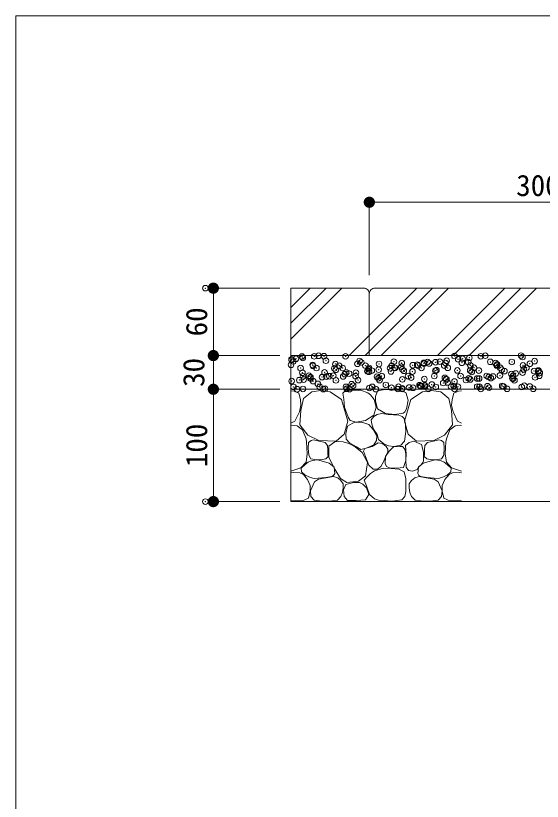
# Model space of a CAD drawing. Units: millimetres at full size, sheet at 1:10. Extents: x 170 to 2908, y 2192 to 4059.
# Drawn here: x 170 to 638, y 3305 to 4004 of the extents above; entities that cross this region are included whole.
import ezdxf
from ezdxf.enums import TextEntityAlignment as Align

# ---------------------------------------------------------------- set-up
doc = ezdxf.new("R2010")
doc.units = ezdxf.units.MM
doc.header["$LTSCALE"] = 10
doc.header["$PDMODE"] = 32
doc.header["$PDSIZE"] = 5
doc.linetypes.add('USER1', pattern=[50, 37.5, -12.5])
for name, color, linetype, lineweight in [('0_2', 1, 'Continuous', 13), ('_0-0_', 7, 'Continuous', 13), ('ハッチ', 4, 'Continuous', 13), ('寸法', 3, 'Continuous', 13), ('本体', 7, 'Continuous', 13)]:
    doc.layers.add(name, color=color, linetype=linetype, lineweight=lineweight)
doc.styles.add('ＭＳ ゴシック', font='')
doc.styles.get('ＭＳ ゴシック').set_extended_font_data('MS Gothic')

# ---------------------------------------------------------------- blocks, each defined once
blk = doc.blocks.new('filled_dot')
at = {"color": 0, "linetype": 'Continuous', "lineweight": -2, "const_width": 1.25}
blk.add_lwpolyline([(-0.625, 0, 1), (0.625, 0, 1)], format="xyb", close=True, dxfattribs=at)

msp = doc.modelspace()

# ---------------------------------------------------------------- linework, layer by layer
at = {"layer": '0_2'}
for p, q in [((484.13, 3838.14), (784.13, 3838.14)), ((484.13, 3773.14), (484.13, 3838.14)), ((345.38, 3761.66), (345.38, 3701.66)), ((404.39, 3761.66), (345.38, 3761.66)), ((345.38, 3721.66), (345.38, 3651.66)), ((404.39, 3701.66), (345.38, 3701.66)), ((404.39, 3701.66), (345.38, 3701.66)), ((404.39, 3671.66), (345.38, 3671.66)), ((345.38, 3671.66), (345.38, 3571.66)), ((404.39, 3671.66), (345.38, 3671.66)), ((404.39, 3571.66), (345.38, 3571.66))]:
    msp.add_line(p, q, dxfattribs=at)
at = {"layer": '_0-0_', "color": 6}
msp.add_lwpolyline([(2907.68, 4004.21), (169.55, 4004.21), (169.55, 2192.39), (2907.68, 2192.39)], close=True, dxfattribs=at)
at = {"layer": '_0-0_', "color": 1}
for p in [(338.29, 3761.66), (338.29, 3571.66)]:
    msp.add_point(p, dxfattribs=at)
at = {"layer": 'ハッチ', "linetype": 'USER1'}
for p, q in [((459.78, 3761.66), (414.39, 3716.26)), ((554.54, 3761.66), (494.54, 3701.66)), ((632.92, 3761.66), (572.92, 3701.66))]:
    msp.add_line(p, q, dxfattribs=at)
at = {"layer": 'ハッチ'}
for p, q in [((431.5, 3761.66), (414.39, 3744.55)), ((445.64, 3761.66), (414.39, 3730.41)), ((526.25, 3761.66), (466.25, 3701.66)), ((540.27, 3761.53), (480.39, 3701.66)), ((604.64, 3761.66), (544.64, 3701.66)), ((618.78, 3761.66), (558.78, 3701.66))]:
    msp.add_line(p, q, dxfattribs=at)
for points in [[(421.91, 3651.44), (423.31, 3657.62), (422.75, 3662.68), (421.35, 3668.29), (417.13, 3669.98), (414.28, 3670.33)], [(558.64, 3651.44), (557.24, 3657.62), (557.8, 3662.68), (559.2, 3668.29), (563.42, 3669.98), (566.27, 3670.33)], [(414.28, 3641.52), (417.98, 3643.3), (421.91, 3651.44)], [(566.27, 3641.52), (562.57, 3643.3), (558.64, 3651.44)], [(427.81, 3627.58), (424.72, 3635.44), (419.94, 3639.09), (415.17, 3639.65), (414.28, 3639.42)], [(552.74, 3627.58), (555.83, 3635.44), (560.61, 3639.09), (565.38, 3639.65), (566.27, 3639.42)], [(414.28, 3598.64), (423.31, 3601.74), (427.81, 3606.8), (428.91, 3614.24), (428.37, 3624.77), (427.81, 3627.58)], [(566.27, 3598.64), (557.24, 3601.74), (552.74, 3606.8), (551.64, 3614.24), (552.18, 3624.77), (552.74, 3627.58)], [(414.28, 3572.28), (417.71, 3572.21), (424.66, 3572.38), (430.12, 3574.85), (431.61, 3580.97), (431.61, 3586.1), (429.13, 3591.22), (425.49, 3595.68), (422.35, 3597.17), (416.39, 3597.67), (414.28, 3597.3)], [(566.27, 3572.28), (562.84, 3572.21), (555.89, 3572.38), (550.43, 3574.85), (548.94, 3580.97), (548.94, 3586.1), (551.42, 3591.22), (555.06, 3595.68), (558.2, 3597.17), (564.16, 3597.67), (566.27, 3597.3)]]:
    msp.add_lwpolyline(points, dxfattribs=at)
for points in [[(441.07, 3670.69), (432.89, 3669.25), (425.67, 3663.48), (423.26, 3652.9), (422.3, 3639.91), (429.52, 3630.78), (439.14, 3625.97), (454.54, 3625.49), (461.76, 3631.74), (465.13, 3643.28), (459.35, 3662.52), (449.25, 3669.25)], [(482.88, 3668.45), (476.57, 3670.72), (463.2, 3670.72), (460.68, 3668.2), (461.44, 3662.91), (461.94, 3655.85), (465.22, 3646.77), (466.99, 3643.75), (472.54, 3642.49), (480.86, 3644), (488.18, 3648.54), (490.19, 3655.6), (488.43, 3662.66), (485.15, 3666.69)], [(517.21, 3654.33), (518.64, 3662.04), (516.64, 3668.89), (511.5, 3670.61), (502.15, 3671.48), (496.44, 3671.26), (491.38, 3670.16), (489.62, 3665.33), (489.62, 3661.15), (491.38, 3654.12), (498.64, 3649.94), (506.77, 3649.07), (514.25, 3650.38), (515.79, 3651.7)], [(539.48, 3670.69), (547.66, 3669.25), (554.88, 3663.48), (557.29, 3652.9), (558.25, 3639.91), (551.03, 3630.78), (541.41, 3625.97), (526.01, 3625.49), (518.79, 3631.74), (515.42, 3643.28), (521.2, 3662.52), (531.3, 3669.25)], [(516.33, 3640.61), (515.15, 3645.52), (513.38, 3647.48), (510.44, 3648.66), (501.02, 3649.05), (496.9, 3649.64), (494.93, 3650.23), (491.01, 3649.05), (488.06, 3647.48), (485.71, 3644.54), (486.49, 3640.61), (487.87, 3636.1), (491.01, 3631.4), (492.38, 3626.88), (496.9, 3622.96), (501.22, 3621.39), (506.12, 3620.8), (512.01, 3621.98), (515.35, 3625.51), (516.64, 3634.14), (516.33, 3638.85)], [(487.48, 3635.91), (483.55, 3640.22), (477.58, 3642.49), (470.77, 3641.98), (468.75, 3641.23), (464.72, 3638.71), (463.2, 3632.4), (463.46, 3627.36), (466.48, 3623.83), (472.79, 3620.3), (476.57, 3618.04), (481.37, 3619.3), (488.18, 3622.32), (490.42, 3625.9), (490.81, 3629.83), (489.05, 3633.16)], [(447.33, 3613.56), (447.33, 3617.62), (447, 3621.67), (444.8, 3624.2), (438.2, 3625.73), (434.49, 3626.57), (432.29, 3626.06), (430.09, 3624.37), (429.75, 3619.31), (430.26, 3612.89), (432.08, 3609.82), (435.77, 3609.21), (440.85, 3608.9), (445.31, 3609.82), (447.5, 3611.7)], [(466.03, 3623.36), (460.97, 3624.77), (457.03, 3625.05), (453.38, 3624.77), (448.04, 3621.12), (448.04, 3611.01), (453.38, 3600.62), (458.44, 3592.19), (464.06, 3588.54), (474.46, 3589.95), (480.64, 3594.72), (482.6, 3606.51), (477.83, 3615.22), (471.65, 3620.27)], [(500.7, 3618.19), (499.14, 3620.73), (495.83, 3623.46), (491.92, 3624.04), (486.66, 3620.73), (480.22, 3618.97), (478.85, 3616.44), (480.61, 3611.95), (483.73, 3603.96), (487.44, 3600.64), (491.53, 3600.64), (494.26, 3602.98), (496.8, 3607.08), (499.14, 3613.12), (500.51, 3615.66)], [(531.79, 3606.36), (532.36, 3608.07), (532.36, 3615.78), (530.65, 3622.63), (523.79, 3625.49), (519.5, 3624.35), (516.36, 3621.49), (516.86, 3613.89), (516.52, 3608.82), (517.03, 3602.4), (518.85, 3599.34), (522.55, 3598.72), (526.65, 3600.36), (528.07, 3602.93), (530.08, 3604.07)], [(533.22, 3613.56), (533.22, 3617.62), (533.55, 3621.67), (535.75, 3624.2), (542.35, 3625.73), (546.07, 3626.57), (548.26, 3626.06), (550.46, 3624.37), (550.8, 3619.31), (550.29, 3612.89), (548.47, 3609.82), (544.78, 3609.21), (539.7, 3608.9), (535.24, 3609.82), (533.05, 3611.7)], [(516.51, 3614.1), (515.73, 3618.19), (513.58, 3620.73), (511.24, 3620.73), (505.58, 3620.34), (501.68, 3616.44), (498.56, 3611.95), (498.17, 3605.71), (499.53, 3602.98), (502.07, 3601.81), (508.7, 3601.42), (514.56, 3602.01), (516.51, 3608.25)], [(452.24, 3594.76), (453.31, 3596.76), (452.7, 3602.29), (448.54, 3605.83), (445.31, 3606.9), (438.08, 3608.75), (433.16, 3608.13), (429.77, 3606.9), (427.16, 3604.6), (423.62, 3601.52), (423.93, 3598.29), (427.16, 3595.06), (431.93, 3593.07), (435.16, 3592.3), (445.47, 3593.07), (450.85, 3594.14)], [(528.31, 3594.76), (527.24, 3596.76), (527.85, 3602.29), (532.01, 3605.83), (535.24, 3606.9), (542.47, 3608.75), (547.39, 3608.13), (550.78, 3606.9), (553.39, 3604.6), (556.93, 3601.52), (556.62, 3598.29), (553.39, 3595.06), (548.62, 3593.07), (545.39, 3592.3), (535.08, 3593.07), (529.7, 3594.14)], [(516.64, 3580.68), (516.64, 3592), (515.13, 3598.04), (510.44, 3600.45), (503.5, 3601.21), (496.7, 3601.51), (488.69, 3599.09), (485.07, 3596.68), (481.59, 3593.21), (479.48, 3590.79), (481.59, 3585.66), (484.31, 3578.11), (488.85, 3574.19), (492.17, 3572.83), (497.45, 3572.53), (504.25, 3572.08), (513.01, 3573.13), (515.58, 3576.3)], [(460.98, 3587.48), (458.84, 3590.57), (455.98, 3592.71), (452.18, 3594.14), (445.75, 3592.71), (438.85, 3591.53), (435.28, 3589.15), (431.71, 3581.3), (432.19, 3576.07), (435.05, 3572.98), (442.18, 3572.03), (450.67, 3572.25), (455.75, 3572.98), (458.84, 3576.31), (460.36, 3579.89), (460.98, 3583.92)], [(475.49, 3588.67), (470.02, 3588.67), (463.36, 3586.77), (461.22, 3582.01), (461.69, 3576.07), (464.79, 3572.5), (472.4, 3572.5), (480.73, 3573.22), (483.58, 3577.97), (481.68, 3583.92), (478.35, 3587.25)], [(519.57, 3587.48), (521.71, 3590.57), (524.57, 3592.71), (528.37, 3594.14), (534.8, 3592.71), (541.7, 3591.53), (545.27, 3589.15), (548.84, 3581.3), (548.36, 3576.07), (545.5, 3572.98), (538.37, 3572.03), (529.88, 3572.25), (524.8, 3572.98), (521.71, 3576.31), (520.19, 3579.89), (519.57, 3583.92)]]:
    msp.add_lwpolyline(points, close=True, dxfattribs=at)
for p in [(414.93, 3698.28), (415.06, 3697.77), (418.83, 3698.8), (424.17, 3700.81), (424.93, 3699.6), (435.12, 3700.94), (439.02, 3701.46), (443.8, 3701.06), (445.51, 3697.1), (462.98, 3700.97), (559.92, 3701.24), (563.16, 3698.38), (567.07, 3698.89), (573.16, 3699.7), (583.35, 3701.04), (587.25, 3701.55), (619, 3701.59), (620.38, 3700.32), (414.5, 3693.39), (416.44, 3696.5), (422.97, 3690.52), (433.68, 3693.3), (433.95, 3692.54), (437.11, 3690.52), (452.98, 3690.26), (453.94, 3694.03), (457.3, 3692.58), (460.46, 3690.56), (473.57, 3694.28), (475.52, 3696.85), (476.91, 3695.58), (480.66, 3692.62), (483.82, 3690.61), (492.76, 3694.19), (502.6, 3690.41), (504.01, 3692.66), (505.98, 3696.18), (506.5, 3690.92), (507.18, 3690.65), (512.6, 3691.72), (513.01, 3694.92), (522.79, 3693.06), (526.69, 3693.58), (527.37, 3692.71), (530.53, 3690.69), (532.65, 3695.17), (532.79, 3694.38), (535.99, 3695.92), (537.37, 3694.66), (542.97, 3695.72), (546.88, 3696.24), (550.73, 3692.75), (551.83, 3695.08), (552.98, 3697.04), (553.89, 3690.73), (566.44, 3695.26), (572.09, 3695.81), (574.08, 3692.79), (577.25, 3690.78), (591.72, 3696.06), (596.45, 3695), (597.44, 3692.83), (597.83, 3693.74), (600.6, 3690.82), (610.91, 3695.97), (620.79, 3692.88), (623.96, 3690.86), (626.9, 3694.34), (631.16, 3696.7), (424.64, 3686.36), (425.14, 3683.22), (430.43, 3683.68), (444.27, 3686.61), (448.49, 3683.27), (452.03, 3683.75), (454.36, 3689), (462.22, 3685.09), (463.46, 3686.52), (466.12, 3685.61), (471.85, 3683.31), (472.22, 3686.41), (482.41, 3687.75), (483.43, 3689.6), (483.71, 3687.25), (486.31, 3688.26), (492.41, 3689.07), (495.21, 3683.35), (503.34, 3687.5), (513.44, 3689.34), (514.82, 3688.08), (518.56, 3683.39), (522.53, 3687.41), (541.92, 3683.44), (542.79, 3688.14), (543.89, 3688.68), (562.42, 3688.39), (565.27, 3683.48), (573.91, 3688.42), (575.29, 3687.15), (581.6, 3688.3), (588.63, 3683.52), (600.27, 3683.85), (601.86, 3689.03), (604.36, 3687.76), (610.45, 3685.19), (611.99, 3683.56), (614.36, 3685.7), (620.46, 3686.5), (621.49, 3689.28), (630.64, 3687.85), (634.37, 3687.5), (634.55, 3688.36), (635.34, 3683.61), (635.75, 3686.23), (414.97, 3678.94), (421.84, 3679.78), (425.75, 3680.29), (431.81, 3682.41), (431.85, 3681.09), (434.15, 3678.85), (438.34, 3676.43), (442.03, 3682.43), (445.94, 3682.95), (454.41, 3679.58), (460.88, 3683.02), (468.35, 3676.18), (474.04, 3679.83), (490.9, 3682.76), (492.28, 3681.49), (493.23, 3679.74), (513.49, 3680.47), (521.35, 3682.1), (533.12, 3680.72), (549.89, 3677.21), (551.36, 3681.84), (552.3, 3680.63), (552.74, 3680.57), (553.79, 3677.73), (559.89, 3678.53), (570.08, 3679.87), (572.56, 3681.36), (573.98, 3680.39), (580.08, 3681.19), (581.81, 3681.18), (590.27, 3682.53), (592.19, 3681.61), (594.17, 3683.04), (611.38, 3681.52), (611.82, 3680.92), (613.21, 3679.65), (631.63, 3682.25), (416.65, 3673.71), (419.81, 3671.7), (425.11, 3671.91), (440, 3673.75), (443.17, 3671.74), (444.74, 3672.16), (463.36, 3673.8), (463.93, 3672.07), (466.52, 3671.78), (469.73, 3674.91), (484.18, 3672.8), (486.72, 3673.84), (489.88, 3671.82), (498.8, 3675.51), (503.82, 3673.05), (509.51, 3671.9), (510.07, 3673.88), (513.23, 3671.87), (513.42, 3672.41), (519.51, 3673.22), (523, 3672.96), (528.81, 3675.26), (529.7, 3674.56), (530.2, 3673.99), (533.43, 3673.92), (533.6, 3675.07), (536.59, 3671.91), (539.7, 3675.87), (543.26, 3673.69), (556.78, 3673.97), (559.27, 3674.59), (559.95, 3671.95), (562.89, 3673.94), (580.14, 3674.01), (582.08, 3673.85), (583.3, 3671.99), (589.28, 3674.34), (590.66, 3673.07), (602.33, 3674.58), (603.5, 3674.05), (606.66, 3672.04), (619.73, 3673.67), (621.97, 3674.83), (626.85, 3674.09), (630.01, 3672.08)]:
    msp.add_point(p, dxfattribs=at)
at = {"layer": '寸法', "color": 1}
msp.add_line((345.38, 3701.66), (345.38, 3671.66), dxfattribs=at)
at = {"layer": '本体'}
for p, q in [((479.13, 3761.66), (414.39, 3761.66)), ((414.39, 3761.66), (414.39, 3571.66)), ((484.13, 3701.66), (484.13, 3756.66)), ((484.13, 3756.66), (484.13, 3701.66)), ((779.16, 3761.66), (489.13, 3761.66)), ((414.39, 3701.66), (1203.82, 3701.66)), ((414.39, 3671.66), (1204.44, 3671.66)), ((414.39, 3571.66), (1204.44, 3571.66))]:
    msp.add_line(p, q, dxfattribs=at)
for centre, start, end in [((479.13, 3756.66), 359.99804, 90.00082), ((489.13, 3756.66), 89.99999, 180.00001)]:
    msp.add_arc(centre, 5, start, end, dxfattribs=at)

# ---------------------------------------------------------------- block references
at = {"layer": '0_2', "xscale": 4, "yscale": 4}
msp.add_blockref('filled_dot', (484.13, 3838.14), dxfattribs=at)
for p, rotation in [((345.38, 3761.66), 270), ((345.38, 3701.66), 90), ((345.38, 3701.66), 90), ((345.38, 3671.66), 270), ((345.38, 3671.66), 270), ((345.38, 3571.66), 90)]:
    msp.add_blockref('filled_dot', p, dxfattribs=dict(at, rotation=rotation))

# ---------------------------------------------------------------- texts
at = {"layer": '0_2', "style": 'ＭＳ ゴシック'}
msp.add_text('300', height=18.99, dxfattribs=at).set_placement((634.13, 3853.14), align=Align.MIDDLE_CENTER)
for s, p in [('60', (330.38, 3731.66)), ('30', (327.88, 3686.66)), ('100', (330.38, 3621.66))]:
    msp.add_text(s, height=18.99, rotation=90, dxfattribs=at).set_placement(p, align=Align.MIDDLE_CENTER)

doc.saveas('drawing.dxf')
